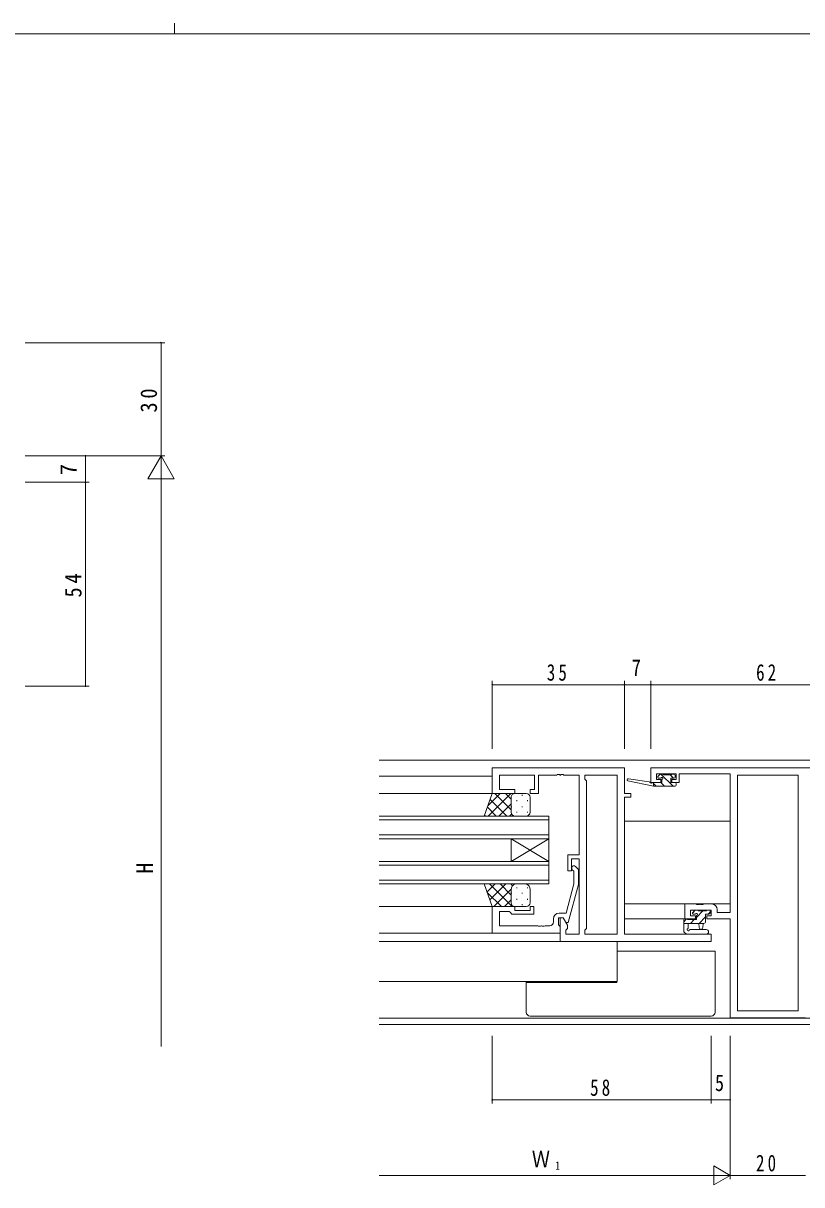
# Model space of a CAD drawing. Units: millimetres on the paper. Extents: x -397 to 397, y -282 to 282.
# Drawn here: x -49 to 157.3, y -25.7 to 282.1 of the extents above; entities that cross this region are included whole.
import ezdxf
from ezdxf.enums import TextEntityAlignment as Align

# ---------------------------------------------------------------- set-up
doc = ezdxf.new("R2010")
doc.units = ezdxf.units.MM
for name, color, linetype, lineweight in [('0-1_YKK_ZWAK', 7, 'Continuous', 18), ('0-3_YKK_11', 7, 'Continuous', 18), ('0-4_YKK_12', 2, 'Continuous', 18), ('0-5_YKK_13', 4, 'Continuous', 18), ('0-7_YKK_D', 6, 'Continuous', 18)]:
    doc.layers.add(name, color=color, linetype=linetype, lineweight=lineweight)
doc.styles.add('ＭＳ ゴシック', font='')
doc.styles.get('ＭＳ ゴシック').set_extended_font_data('MS Gothic')

msp = doc.modelspace()

# ---------------------------------------------------------------- linework, layer by layer
at = {"layer": '0-1_YKK_ZWAK'}
for p, q in [((-8.894, 282.1), (-8.894, 279.3)), ((376.092, 279.3), (-393.908, 279.3))]:
    msp.add_line(p, q, dxfattribs=at)
at = {"layer": '0-3_YKK_11'}
for p, q in [((75.303, 84.832), (110.303, 84.832)), ((75.303, 78.032), (75.303, 84.832)), ((110.303, 84.832), (110.303, 78.032)), ((117.303, 80.933), (117.303, 84.833)), ((117.303, 84.833), (179.303, 84.833)), ((118.803, 83.203), (118.803, 81.733)), ((124.003, 83.203), (118.803, 83.203)), ((124.003, 81.733), (124.003, 83.203)), ((124.803, 83.203), (124.803, 80.933)), ((138.303, 83.203), (124.803, 83.203)), ((138.303, 46.463), (138.303, 83.203)), ((77.233, 82.902), (77.233, 79.032)), ((86.503, 82.902), (77.233, 82.902)), ((86.503, 79.032), (86.503, 82.902)), ((87.503, 82.902), (87.503, 78.032)), ((92.345, 82.902), (87.503, 82.902)), ((92.528, 83.022), (92.345, 82.902)), ((93.078, 83.022), (92.528, 83.022)), ((93.262, 82.902), (93.078, 83.022)), ((93.345, 82.902), (93.262, 82.902)), ((93.528, 83.022), (93.345, 82.902)), ((94.078, 83.022), (93.528, 83.022)), ((94.262, 82.902), (94.078, 83.022)), ((98.303, 82.902), (94.262, 82.902)), ((98.303, 61.732), (98.303, 82.902)), ((99.803, 82.902), (108.373, 82.902)), ((99.803, 81.832), (99.803, 82.902)), ((100.233, 81.402), (99.803, 81.832)), ((100.233, 42.262), (100.233, 81.402)), ((108.373, 82.902), (108.373, 40.762)), ((108.373, 82.902), (108.373, 40.762)), ((119.903, 80.933), (117.303, 80.933)), ((118.803, 81.733), (119.903, 81.733)), ((119.903, 81.733), (119.903, 80.933)), ((122.903, 81.733), (124.003, 81.733)), ((122.903, 80.933), (122.903, 81.733)), ((124.803, 80.933), (122.903, 80.933)), ((140.233, 82.903), (140.233, 20.463)), ((156.373, 82.903), (140.233, 82.903)), ((140.233, 82.903), (140.233, 20.463)), ((156.373, 20.463), (156.373, 82.903)), ((81.303, 78.032), (75.303, 78.032)), ((77.233, 79.032), (81.303, 79.032)), ((81.303, 79.032), (81.303, 78.032)), ((85.303, 79.032), (86.503, 79.032)), ((85.303, 78.032), (85.303, 79.032)), ((87.503, 78.032), (85.303, 78.032)), ((110.303, 78.032), (112.003, 78.032)), ((110.303, 77.032), (110.303, 40.762)), ((112.003, 77.032), (110.303, 77.032)), ((112.003, 78.032), (112.003, 77.032)), ((95.303, 61.732), (98.303, 61.732)), ((95.303, 57.532), (95.303, 61.732)), ((96.303, 60.732), (96.303, 57.532)), ((98.303, 60.732), (96.303, 60.732)), ((97.328, 58.656), (98.103, 57.881)), ((98.303, 40.762), (98.303, 60.732)), ((96.303, 57.532), (95.303, 57.532)), ((96.903, 57.384), (96.479, 57.808)), ((96.903, 54.093), (96.903, 57.384)), ((98.103, 57.881), (98.103, 53.935)), ((94.824, 46.332), (96.903, 54.093)), ((98.103, 53.935), (95.396, 43.832)), ((75.303, 48.032), (81.303, 48.032)), ((75.303, 41.032), (75.303, 48.032)), ((77.233, 46.732), (77.233, 42.962)), ((79.803, 46.732), (77.233, 46.732)), ((80.003, 46.532), (79.803, 46.732)), ((80.503, 46.032), (80.003, 46.532)), ((81.303, 48.032), (81.303, 47.032)), ((81.303, 47.032), (85.303, 47.032)), ((85.303, 48.032), (86.303, 48.032)), ((85.303, 47.032), (85.303, 48.032)), ((86.303, 48.032), (86.303, 46.032)), ((93.003, 46.332), (94.824, 46.332)), ((126.303, 48.733), (129.345, 48.733)), ((126.303, 44.833), (126.303, 48.733)), ((127.803, 47.103), (127.803, 45.633)), ((133.273, 47.103), (127.803, 47.103)), ((129.345, 48.733), (129.528, 48.613)), ((129.528, 48.613), (130.078, 48.613)), ((130.078, 48.613), (130.262, 48.733)), ((130.262, 48.733), (130.345, 48.733)), ((130.345, 48.733), (130.528, 48.613)), ((130.528, 48.613), (131.078, 48.613)), ((131.078, 48.613), (131.262, 48.733)), ((131.262, 48.733), (133.403, 48.733)), ((133.273, 45.633), (133.273, 47.103)), ((134.903, 47.233), (134.903, 46.463)), ((134.903, 46.463), (138.303, 46.463)), ((86.303, 46.032), (80.503, 46.032)), ((91.503, 43.962), (91.503, 44.832)), ((92.803, 45.032), (92.803, 43.232)), ((94.103, 45.032), (92.803, 45.032)), ((92.803, 43.232), (93.003, 43.032)), ((93.303, 45.032), (94.103, 45.032)), ((93.303, 38.832), (93.303, 45.032)), ((94.103, 45.032), (95.233, 43.075)), ((94.796, 43.832), (94.103, 45.032)), ((95.396, 43.832), (94.796, 43.832)), ((129.103, 44.833), (126.303, 44.833)), ((127.803, 45.633), (129.103, 45.633)), ((129.103, 45.633), (129.103, 44.833)), ((132.103, 45.633), (133.273, 45.633)), ((132.103, 44.833), (132.103, 45.633)), ((138.303, 44.833), (132.103, 44.833)), ((138.303, 18.533), (138.303, 44.833)), ((93.303, 41.032), (75.303, 41.032)), ((77.233, 42.962), (87.345, 42.962)), ((87.345, 42.962), (87.528, 42.842)), ((87.528, 42.842), (88.078, 42.842)), ((88.078, 42.842), (88.262, 42.962)), ((88.262, 42.962), (88.345, 42.962)), ((88.345, 42.962), (88.528, 42.842)), ((88.528, 42.842), (89.078, 42.842)), ((89.078, 42.842), (89.262, 42.962)), ((89.262, 42.962), (90.503, 42.962)), ((93.003, 43.032), (93.303, 42.732)), ((93.303, 42.732), (93.303, 41.032)), ((95.233, 42.262), (94.803, 41.832)), ((94.803, 41.832), (94.803, 40.762)), ((94.803, 40.762), (98.303, 40.762)), ((95.233, 43.075), (95.233, 42.262)), ((99.803, 41.832), (100.233, 42.262)), ((99.803, 40.762), (99.803, 41.832)), ((108.373, 40.762), (99.803, 40.762)), ((110.303, 40.762), (133.303, 40.762)), ((133.303, 40.762), (133.303, 38.832)), ((133.303, 38.832), (93.303, 38.832)), ((158.303, 18.533), (138.303, 18.533)), ((140.233, 20.463), (156.373, 20.463))]:
    msp.add_line(p, q, dxfattribs=at)
for centre, radius, start, end in [((96.903, 58.232), 0.6, 44.99999, 225.00001), ((93.003, 44.832), 1.5, 90.00001, 179.99999), ((133.403, 47.233), 1.5, 0.00001, 89.99999), ((90.503, 43.962), 1, 270.00001, 359.99999)]:
    msp.add_arc(centre, radius, start, end, dxfattribs=at)
at = {"layer": '0-4_YKK_12'}
for p, q in [((251.303, 86.833), (45.303, 86.833)), ((45.303, 82.632), (75.303, 82.632)), ((75.803, 78.032), (45.303, 78.032)), ((90.303, 71.032), (45.303, 71.032)), ((110.303, 70.633), (138.303, 70.633)), ((45.303, 67.032), (90.303, 67.032)), ((80.303, 66.032), (80.303, 60.032)), ((90.303, 66.032), (80.303, 60.032)), ((90.303, 60.032), (80.303, 66.032)), ((90.303, 66.032), (90.303, 60.032)), ((90.303, 59.032), (45.303, 59.032)), ((45.303, 55.032), (90.303, 55.032)), ((45.303, 48.033), (75.603, 48.033)), ((138.303, 48.733), (110.303, 48.733)), ((110.303, 44.833), (126.603, 44.833)), ((45.303, 41.032), (93.003, 41.032)), ((45.303, 38.832), (93.742, 38.832)), ((108.373, 38.832), (108.373, 28.233)), ((45.303, 28.233), (108.373, 28.233)), ((45.303, 18.463), (251.303, 18.463)), ((251.303, 16.833), (45.303, 16.833))]:
    msp.add_line(p, q, dxfattribs=at)
for points in [[(45.303, 72.032), (90.303, 72.032), (90.303, 66.032), (45.303, 66.032)], [(45.303, 60.032), (90.303, 60.032), (90.303, 54.032), (45.303, 54.032)]]:
    msp.add_lwpolyline(points, dxfattribs=at)
at = {"layer": '0-5_YKK_13'}
for p, q in [((120.503, 83.133), (119.903, 83.133)), ((119.976, 83.133), (123.176, 79.933)), ((123.403, 83.133), (122.903, 83.133)), ((118.005, 79.933), (111.244, 81.339)), ((116.892, 81.106), (111.35, 81.929)), ((118.005, 80.933), (117.918, 80.947)), ((118.005, 79.933), (118.005, 80.933)), ((118.005, 80.613), (118.686, 79.933)), ((119.691, 83.045), (119.191, 82.545)), ((119.403, 82.033), (119.742, 82.033)), ((119.931, 80.933), (120.931, 79.933)), ((122.703, 82.933), (120.703, 82.933)), ((122.421, 82.933), (123.321, 82.033)), ((123.703, 80.933), (122.603, 80.933)), ((123.703, 82.333), (123.703, 82.833)), ((124.003, 80.233), (124.003, 80.633)), ((74.138, 74.768), (77.402, 78.032)), ((74.23, 72.032), (80.23, 78.032)), ((80.303, 73.711), (75.982, 78.032)), ((80.303, 76.539), (78.811, 78.032)), ((80.303, 77.032), (80.303, 73.432)), ((80.303, 77.032), (80.303, 73.032)), ((84.303, 78.032), (81.303, 78.032)), ((83.223, 77.612), (83.223, 77.412)), ((85.303, 73.032), (85.303, 77.032)), ((123.703, 79.933), (118.005, 79.933)), ((76.325, 72.032), (73.993, 74.364)), ((79.154, 72.032), (74.738, 76.448)), ((77.059, 72.032), (80.303, 75.277)), ((80.393, 74.582), (80.393, 74.382)), ((81.808, 76.197), (81.808, 75.997)), ((83.223, 74.582), (83.223, 74.382)), ((84.638, 76.197), (84.638, 75.997)), ((73.497, 72.032), (73.249, 72.28)), ((79.887, 72.032), (80.42, 72.564)), ((81.303, 72.032), (84.303, 72.032)), ((81.808, 73.167), (81.808, 72.967)), ((84.638, 73.167), (84.638, 72.967)), ((73.171, 54.002), (73.201, 54.032)), ((73.916, 51.918), (76.029, 54.032)), ((80.526, 48.032), (74.526, 54.032)), ((74.66, 49.834), (78.858, 54.032)), ((75.686, 48.032), (80.303, 52.649)), ((80.303, 51.083), (77.355, 54.032)), ((80.649, 53.566), (80.183, 54.032)), ((80.303, 49.032), (80.303, 52.532)), ((81.303, 54.032), (84.303, 54.032)), ((81.808, 52.897), (81.808, 53.097)), ((84.638, 52.897), (84.638, 53.097)), ((85.303, 52.532), (85.303, 49.032)), ((77.698, 48.032), (73.973, 51.757)), ((78.515, 48.032), (80.303, 49.821)), ((80.303, 49.032), (80.303, 52.132)), ((80.393, 51.482), (80.393, 51.682)), ((81.808, 49.867), (81.808, 50.067)), ((83.223, 51.482), (83.223, 51.682)), ((84.638, 49.867), (84.638, 50.067)), ((80.393, 48.617), (80.393, 48.652)), ((84.303, 48.032), (81.303, 48.032)), ((83.223, 48.452), (83.223, 48.652)), ((129.068, 47.1), (128.306, 46.338)), ((128.891, 47.015), (128.391, 46.515)), ((129.703, 47.103), (129.103, 47.103)), ((131.115, 46.903), (129.403, 45.191)), ((132.003, 46.903), (129.903, 46.903)), ((132.703, 47.103), (132.203, 47.103)), ((133.003, 46.546), (132.46, 46.003)), ((133.003, 46.303), (133.003, 46.803)), ((126.77, 44.803), (126.003, 44.036)), ((126.003, 44.503), (126.003, 41.54)), ((126.003, 43.603), (131.303, 43.603)), ((126.903, 44.803), (126.303, 44.803)), ((127.203, 42.422), (127.203, 43.603)), ((128.815, 44.603), (127.815, 43.603)), ((128.603, 46.003), (128.942, 46.003)), ((130.003, 43.603), (130.105, 42.458)), ((131.803, 45.346), (130.06, 43.603)), ((131.203, 43.603), (131.101, 42.458)), ((131.803, 44.103), (131.803, 46.003)), ((131.803, 46.003), (132.703, 46.003)), ((126.619, 40.8), (126.187, 41.152)), ((126.808, 40.733), (131.987, 40.733)), ((127.739, 41.933), (131.987, 41.933)), ((133.303, 36.233), (108.373, 36.233)), ((84.303, 27.933), (84.303, 28.233)), ((84.303, 27.933), (84.303, 20.033)), ((85.303, 27.933), (84.303, 27.933)), ((108.178, 28.067), (108.165, 28.233)), ((108.192, 27.966), (108.178, 28.067)), ((108.206, 27.933), (108.192, 27.966)), ((85.303, 19.033), (133.303, 19.033))]:
    msp.add_line(p, q, dxfattribs=at)
for points in [[(120.203, 81.572), (120.203, 80.933), (118.005, 80.933)], [(122.603, 80.933), (122.603, 82.033), (123.403, 82.033)], [(81.303, 72.032), (73.161, 72.032), (75.303, 78.032), (81.303, 78.032)], [(81.303, 54.032), (73.161, 54.032), (75.303, 48.032), (81.303, 48.032)], [(129.403, 45.542), (129.403, 44.603), (127.103, 44.603)], [(134.303, 20.033), (134.303, 36.233), (133.303, 36.233)], [(108.303, 28.233), (108.303, 27.933), (85.303, 27.933)]]:
    msp.add_lwpolyline(points, dxfattribs=at)
for centre, radius, start, end in [((119.903, 82.833), 0.3, 90, 135), ((120.503, 82.933), 0.2, 0, 90), ((122.903, 82.933), 0.2, 90, 180), ((123.403, 82.833), 0.3, 0, 90), ((111.305, 81.633), 0.3, 81.55064, 258.25019), ((116.847, 80.809), 0.3, 21.55064, 81.55064), ((117.405, 81.03), 0.3, 201.55064, 320.80246), ((117.87, 80.65), 0.3, 80.80246, 140.80246), ((119.403, 82.333), 0.3, 135, 270), ((119.742, 82.333), 0.3, 270, 326.94427), ((120.203, 82.033), 0.25, 303.05573, 146.94427), ((120.503, 81.572), 0.3, 123.05573, 180), ((123.403, 82.333), 0.3, 270, 0), ((123.703, 80.633), 0.3, 0, 90), ((123.703, 80.233), 0.3, 270, 0), ((81.303, 77.032), 1, 90.0001, 180.0001), ((84.303, 77.032), 1, 0.0001, 90.0001), ((81.303, 73.032), 1, 180.0001, 270.0001), ((84.303, 73.032), 1, 270.0001, 0.0001), ((81.836, 52.594), 1.534, 110.30864, 182.31157), ((83.771, 52.594), 1.534, 357.6883, 69.69119), ((81.303, 49.032), 1, 179.9999, 269.9999), ((84.303, 49.032), 1, 269.9999, 359.9999), ((128.603, 46.303), 0.3, 135, 270), ((129.103, 46.803), 0.3, 90, 135), ((129.403, 46.003), 0.25, 303.05573, 146.94427), ((129.703, 46.903), 0.2, 0, 90), ((132.203, 46.903), 0.2, 90, 180), ((132.703, 46.803), 0.3, 0, 90), ((132.703, 46.303), 0.3, 270, 0), ((126.303, 44.503), 0.3, 90, 180), ((126.903, 44.603), 0.2, 0, 90), ((128.942, 46.303), 0.3, 270, 326.94427), ((129.703, 45.542), 0.3, 123.05573, 180), ((131.303, 44.103), 0.5, 270, 0), ((126.503, 41.54), 0.5, 180, 230.76546), ((126.808, 41.033), 0.3, 230.76546, 270), ((127.203, 41.903), 0.3, 120, 333.25632), ((126.903, 42.422), 0.3, 300, 0), ((127.739, 41.633), 0.3, 90, 153.25632), ((130.603, 42.503), 0.5, 185.09207, 354.90793), ((131.987, 41.333), 0.6, 270, 90), ((85.303, 20.033), 1, 180, 270), ((133.303, 20.033), 1, 270, 0)]:
    msp.add_arc(centre, radius, start, end, dxfattribs=at)
at = {"layer": '0-7_YKK_D'}
for p, q in [((-48.476, 197.459), (-11.476, 197.459)), ((-12.476, 197.459), (-12.476, 167.459)), ((-48.476, 167.459), (-31.476, 167.459)), ((-48.476, 167.459), (-11.476, 167.459)), ((-47.476, 167.459), (-11.476, 167.459)), ((-32.476, 160.459), (-32.476, 167.459)), ((-12.476, 167.459), (-15.976, 161.397)), ((-12.476, 167.459), (-12.476, 155.335)), ((-12.476, 167.459), (-8.976, 161.397)), ((-48.476, 160.459), (-31.476, 160.459)), ((-47.476, 160.459), (-31.476, 160.459)), ((-32.476, 160.459), (-32.476, 106.459)), ((-15.976, 161.397), (-8.976, 161.397)), ((-12.476, 10.959), (-12.476, 160.459)), ((75.303, 89.833), (75.303, 107.833)), ((110.303, 89.833), (110.303, 107.833)), ((110.303, 89.833), (110.303, 107.833)), ((117.303, 89.833), (117.303, 107.833)), ((117.303, 89.833), (117.303, 107.833)), ((-48.476, 106.459), (-31.476, 106.459)), ((75.303, 106.833), (110.303, 106.833)), ((110.303, 106.833), (117.303, 106.833)), ((117.303, 106.833), (179.303, 106.833)), ((75.303, 13.833), (75.303, -4.167)), ((133.303, 13.833), (133.303, -4.167)), ((133.303, 13.833), (133.303, -4.167)), ((138.303, 13.833), (138.303, -24.167)), ((138.303, 13.833), (138.303, -24.167)), ((138.303, 13.833), (138.303, -4.167)), ((133.303, -3.167), (75.303, -3.167)), ((133.303, -3.167), (138.303, -3.167)), ((138.303, -23.167), (133.973, -20.667)), ((133.973, -20.667), (133.973, -25.667)), ((133.303, -23.167), (45.303, -23.167)), ((138.303, -23.167), (129.643, -23.167)), ((138.303, -23.167), (133.973, -25.667)), ((138.303, -23.167), (158.303, -23.167))]:
    msp.add_line(p, q, dxfattribs=at)
for centre, start, end in [((-12.476, 197.459), 90, 270), ((-12.476, 197.459), 270, 90), ((-32.476, 167.459), 90, 270), ((-32.476, 167.459), 270, 90), ((-32.476, 160.459), 90, 270), ((-32.476, 160.459), 90, 270), ((-32.476, 160.459), 270, 90), ((-32.476, 160.459), 270, 90), ((-32.476, 106.459), 90, 270), ((-32.476, 106.459), 270, 90), ((75.303, 106.833), 0, 180), ((75.303, 106.833), 180, 0), ((110.303, 106.833), 0, 180), ((110.303, 106.833), 0, 180), ((110.303, 106.833), 180, 0), ((110.303, 106.833), 180, 0), ((117.303, 106.833), 0, 180), ((117.303, 106.833), 0, 180), ((117.303, 106.833), 180, 0), ((117.303, 106.833), 180, 0), ((75.303, -3.167), 0, 180), ((133.303, -3.167), 0, 180), ((133.303, -3.167), 0, 180), ((138.303, -3.167), 0, 180), ((75.303, -3.167), 180, 0), ((133.303, -3.167), 180, 0), ((133.303, -3.167), 180, 0), ((138.303, -3.167), 180, 0)]:
    msp.add_arc(centre, 0.106, start, end, dxfattribs=at)

# ---------------------------------------------------------------- texts
at = {"layer": '0-7_YKK_D', "color": 7, "style": 'ＭＳ ゴシック'}
for s, p in [('7', (-33.476, 162.359)), ('H', (-13.276, 56.727))]:
    msp.add_text(s, height=4.399, rotation=90, dxfattribs=at).set_placement(p, align=Align.BOTTOM_LEFT)
at = {"layer": '0-7_YKK_D', "color": 7, "style": 'ＭＳ ゴシック', "width": 0.8}
for s, height, p in [('7', 4.399, (112.256, 107.833)), ('5', 4.399, (134.293, -2.167)), ('Ｗ', 4.399, (85.77, -22.367)), ('1', 2.199, (92.008, -22.367))]:
    msp.add_text(s, height=height, dxfattribs=at).set_placement(p, align=Align.BOTTOM_LEFT)
at = {"layer": '0-7_YKK_D', "color": 7, "char_height": 4.399, "attachment_point": 7, "rotation": 90, "style": 'ＭＳ ゴシック'}
for s, insert in [('\\T1.37;\\W0.9;30', (-13.476, 178.939)), ('\\T1.37;\\W0.9;54', (-33.476, 129.939))]:
    msp.add_mtext(s, dxfattribs=dict(at, insert=insert))
at = {"layer": '0-7_YKK_D', "color": 7, "char_height": 4.399, "attachment_point": 7, "style": 'ＭＳ ゴシック'}
for s, insert in [('\\T1.37;\\W0.75;35', (89.733, 107.833)), ('\\T1.37;\\W0.75;62', (145.185, 107.833)), ('\\T1.37;\\W0.75;58', (101.209, -2.167)), ('\\T1.37;\\W0.75;20', (145.16, -22.167))]:
    msp.add_mtext(s, dxfattribs=dict(at, insert=insert))

doc.saveas('drawing.dxf')
